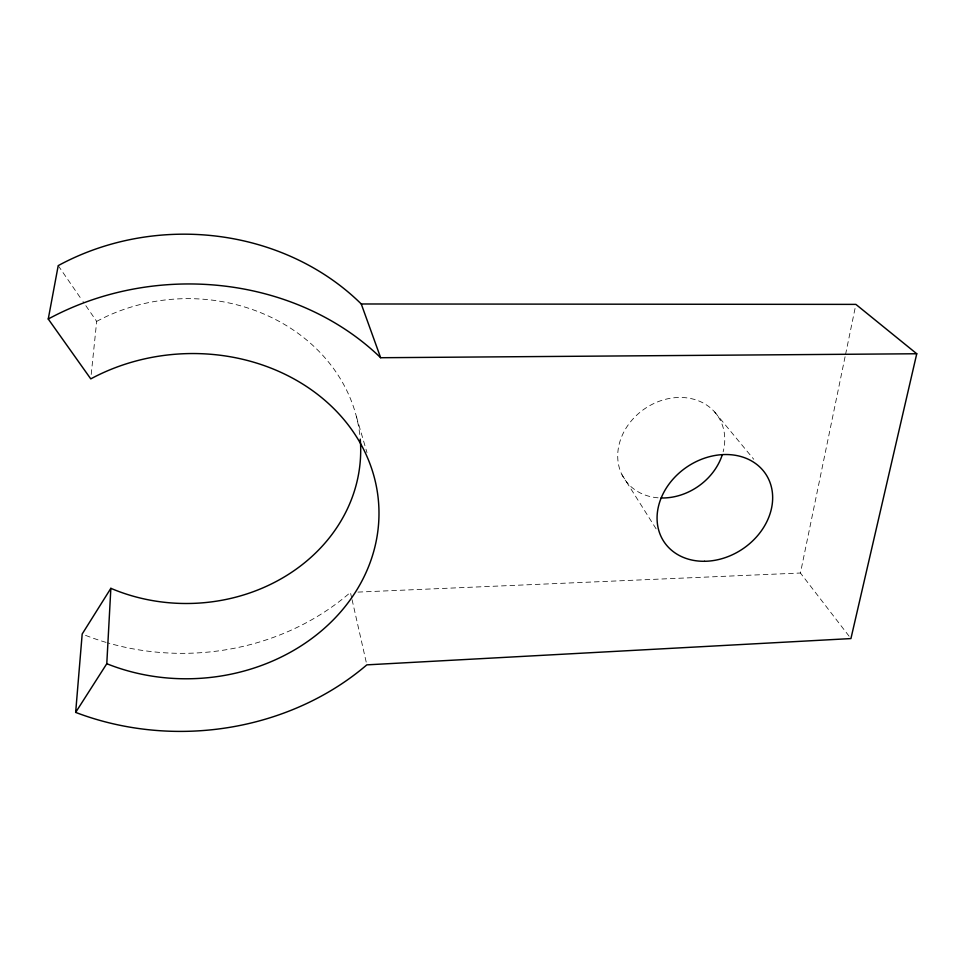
<?xml version="1.0" encoding="UTF-8"?>
<svg xmlns="http://www.w3.org/2000/svg" width="965" height="965" viewBox="0 0 965 965"><rect width="100%" height="100%" fill="white"/><g stroke="black" fill="none" stroke-linecap="round" stroke-linejoin="round"><path stroke-width="0.72" stroke-dasharray="4.83 3.62" d="M91.217 374.456L96.681 321.393L83.002 301.562M849.079 636.188L800.431 573.017L845.219 356.049M845.533 354.565L855.279 307.34M357.955 592.1L800.431 573.017M714.667 412.007L753.749 459.28M58.214 265.628L82.146 300.332M621.967 474.72L656.526 529.508M356.447 416.735L366.99 452.633M351.743 598.216L350.428 592.413A238.403 209.586 -0.9 0 1 107.513 642.811M352.068 599.663L366.833 664.861M96.681 321.393A173.555 152.422 -1.1 0 1 360.102 437.603M106.078 642.388A238.403 209.586 -0.9 0 1 82.182 634.017M658.106 497.819A56.308 47.128 -34.6 0 1 619.337 443.611A56.308 47.128 -34.6 0 1 684.318 397.616A56.308 47.128 -34.6 0 1 723.147 451.777"/><path stroke-width="1.45" d="M106.789 663.715A189.574 162.518 -3.3 0 0 378.762 505.395A189.574 162.518 -3.3 0 0 90.77 378.883L48.25 319.017L58.214 265.628A238.403 209.586 -0.9 0 1 361.26 303.975L855.883 304.385L916.75 353.757L850.925 638.577L366.833 664.861A260.49 223.615 -3.1 0 1 75.656 712.399L106.789 663.715L110.854 588.324A173.555 152.422 -1.1 0 0 284.361 576.901A173.555 152.422 -1.1 0 0 360.234 439.099M75.656 712.399L82.182 634.017L110.854 588.324M48.25 319.017A260.49 223.615 -3.1 0 1 380.656 357.726L916.75 353.757M361.26 303.975L380.656 357.726M722.315 454.672A56.308 47.128 -34.6 0 1 661.097 497.976M704.547 561.292A61.097 49.565 -33.7 0 0 769.274 480.642A61.097 49.565 -33.7 0 0 670.759 481.825A61.097 49.565 -33.7 0 0 704.547 561.292"/></g></svg>
